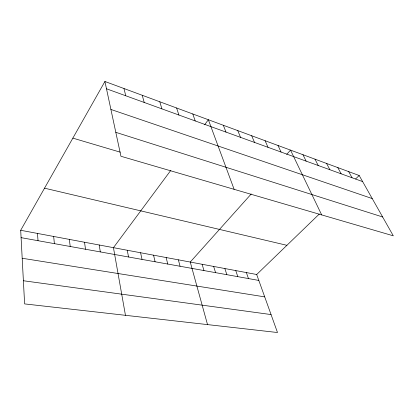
<?xml version="1.0" encoding="UTF-8"?>
<svg xmlns="http://www.w3.org/2000/svg" width="414" height="414" viewBox="0 0 414 414"><rect width="100%" height="100%" fill="white"/><g stroke="black" fill="none" stroke-linecap="round" stroke-linejoin="round"><path stroke-width="0.62" d="M20.7 230.287L256.69 274.503L277.494 332.52L24.617 303.902L20.7 230.287L104.918 81.48L359.181 175.505L393.3 235.82L120.94 156.269L104.918 81.48M170.832 170.314L113.446 247.665L125.458 315.313M204.604 124.785L208.356 119.729L234.127 189.327M251.22 193.98L190.249 262.052L207.523 324.602M286.705 154.365L290.514 150.111L321.673 214.902M256.69 274.503L319.292 214.033M355.61 178.951L359.181 175.505M23.386 280.744L271.061 314.568M22.19 258.258L264.717 296.874M21.093 237.652L258.817 280.433M44.531 188.173L286.912 245.316M72.859 138.126L120.184 152.155M115.811 132.33L382.645 216.983M110.905 109.446L372.227 198.57M106.481 88.787L362.623 181.591M348.666 171.613L352.066 177.766M337.803 167.598L341.162 173.813M326.574 163.447L329.88 169.73M314.966 159.152L318.216 165.502M302.955 154.712L306.137 161.129M278.017 145.49L281.059 152.041M265.074 140.703L268.039 147.322M251.66 135.745L254.538 142.432M237.76 130.601L240.534 137.36M223.332 125.266L226.003 132.092M192.795 113.974L195.217 120.94M246.382 272.572L248.452 278.565M235.778 270.585L237.796 276.65M176.618 107.992L178.9 115.025M224.88 268.541L226.836 274.679M213.665 266.44L215.559 272.645M159.783 101.766L161.91 108.872M202.125 264.282L203.957 270.559M142.25 95.287L144.207 102.455M178.377 259.832L180.054 266.259M166.154 257.539L167.753 264.044M123.977 88.529L125.747 95.769M153.568 255.184L155.079 261.762M140.6 252.752L142.018 259.412M127.233 250.247L128.552 256.99M99.215 245L100.317 251.909M84.528 242.247L85.507 249.244M69.361 239.406L70.204 246.49M53.68 236.466L54.384 243.644M37.472 233.434L38.026 240.7"/></g></svg>
